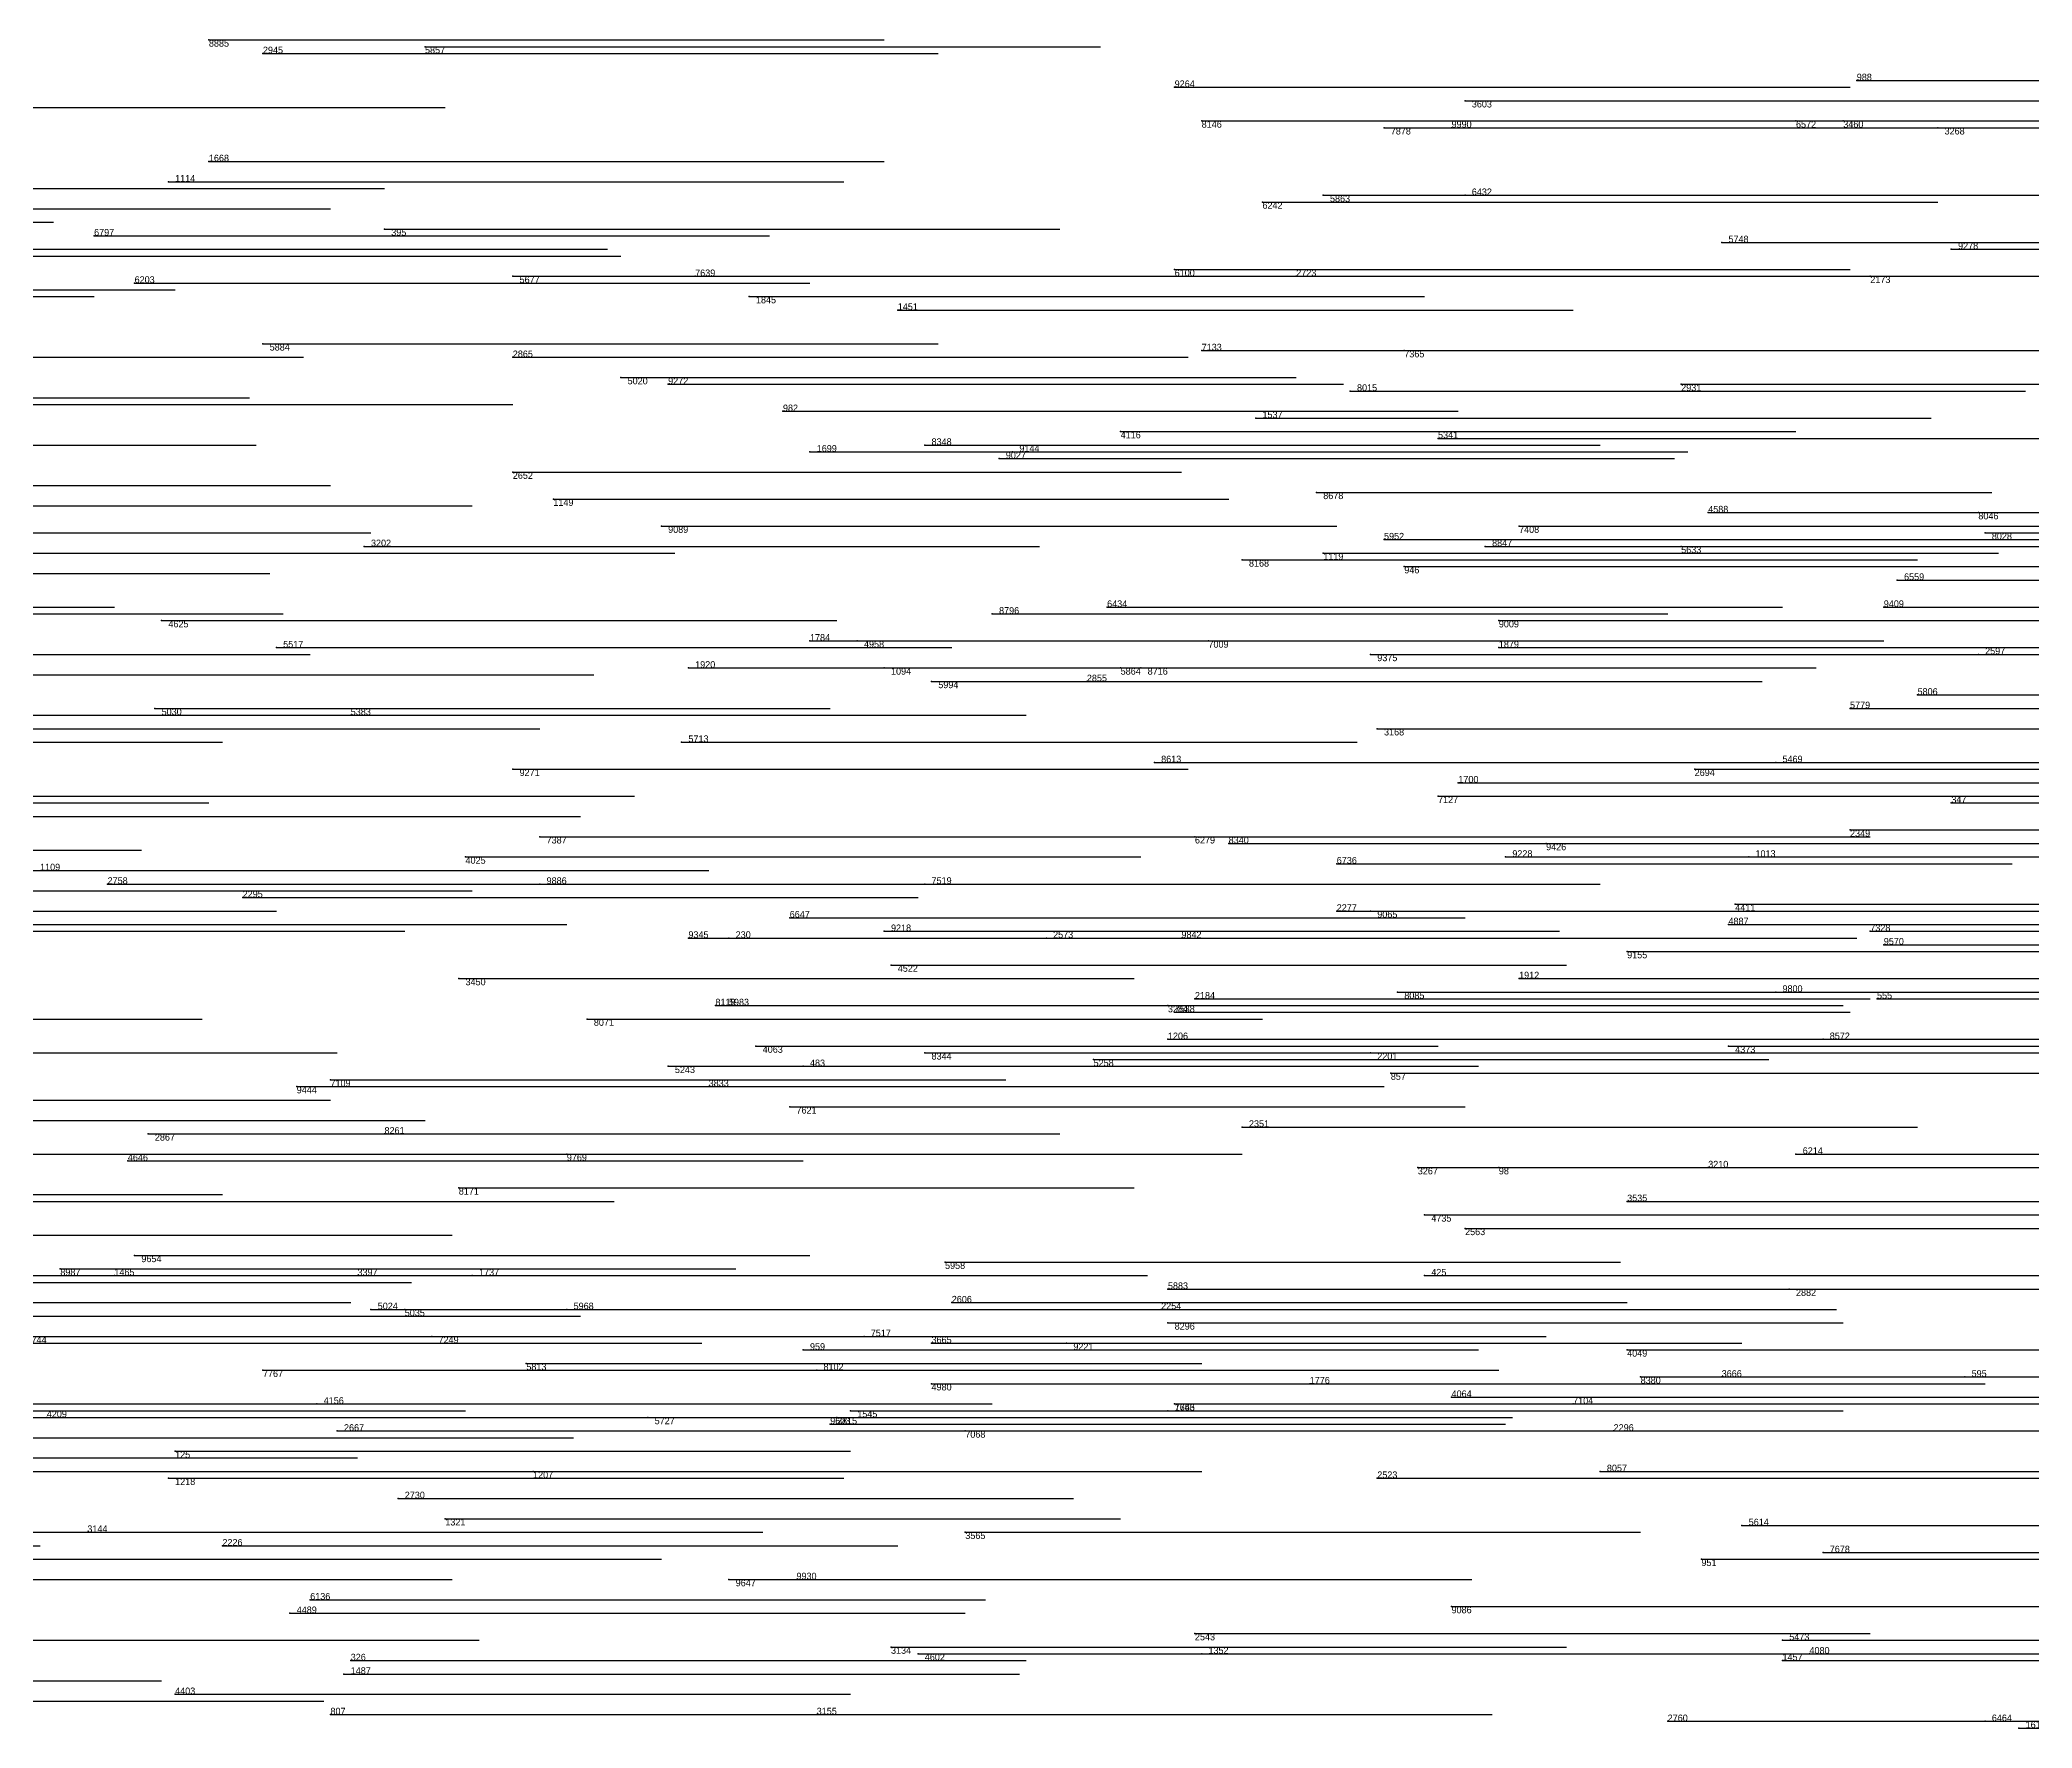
# Model space of a CAD drawing. Extents: x 0 to 1.1, y 0 to 1.
# Drawn here: x 0.371 to 0.666, y 0.5 to 0.75 of the extents above; entities that cross this region are included whole.
import ezdxf

# ---------------------------------------------------------------- set-up
doc = ezdxf.new("R2010")
doc.units = 0
for name, color, linetype in [('Normals', 1, 'CONTINUOUS'), ('Source_points', 5, 'CONTINUOUS'), ('Text', 3, 'CONTINUOUS')]:
    doc.layers.add(name, color=color, linetype=linetype)

msp = doc.modelspace()

# ---------------------------------------------------------------- linework, layer by layer
at = {"layer": 'Normals', "color": 1}
for p, q in [((0.396, 0.75, 1), (0.496, 0.75, 1)), ((0.404, 0.748), (0.504, 0.748)), ((0.428, 0.749, 1), (0.528, 0.749, 1)), ((0.64, 0.744, 1), (0.74, 0.744, 1)), ((0.539, 0.743, 1), (0.639, 0.743, 1)), ((0.582, 0.741), (0.682, 0.741)), ((0.331, 0.74), (0.431, 0.74)), ((0.543, 0.738, 1), (0.643, 0.738, 1)), ((0.631, 0.738, 1), (0.731, 0.738, 1)), ((0.638, 0.738), (0.738, 0.738)), ((0.57, 0.737, 1), (0.67, 0.737, 1)), ((0.58, 0.737, 1), (0.68, 0.737, 1)), ((0.652, 0.737), (0.752, 0.737)), ((0.396, 0.732), (0.496, 0.732)), ((0.39, 0.729), (0.49, 0.729)), ((0.322, 0.728, 1), (0.422, 0.728, 1)), ((0.552, 0.726), (0.652, 0.726)), ((0.561, 0.727), (0.661, 0.727)), ((0.582, 0.727, 1), (0.682, 0.727, 1)), ((0.273, 0.723), (0.373, 0.723)), ((0.314, 0.725), (0.414, 0.725)), ((0.379, 0.721, 1), (0.479, 0.721, 1)), ((0.422, 0.722), (0.522, 0.722)), ((0.62, 0.72), (0.72, 0.72)), ((0.348, 0.718, 1), (0.448, 0.718, 1)), ((0.35, 0.718, 1), (0.45, 0.718, 1)), ((0.355, 0.719, 1), (0.455, 0.719, 1)), ((0.357, 0.718, 1), (0.457, 0.718, 1)), ((0.654, 0.719, 1), (0.754, 0.719, 1)), ((0.385, 0.714), (0.485, 0.714)), ((0.441, 0.715, 1), (0.541, 0.715, 1)), ((0.468, 0.715, 1), (0.568, 0.715, 1)), ((0.539, 0.716, 1), (0.639, 0.716, 1)), ((0.557, 0.715), (0.657, 0.715)), ((0.642, 0.715, 1), (0.742, 0.715, 1)), ((0.279, 0.712, 1), (0.379, 0.712, 1)), ((0.291, 0.713, 1), (0.391, 0.713, 1)), ((0.476, 0.712), (0.576, 0.712)), ((0.498, 0.71, 1), (0.598, 0.71, 1)), ((0.31, 0.703), (0.41, 0.703)), ((0.404, 0.705, 1), (0.504, 0.705, 1)), ((0.441, 0.703), (0.541, 0.703)), ((0.543, 0.704), (0.643, 0.704)), ((0.573, 0.704, 1), (0.673, 0.704, 1)), ((0.457, 0.7, 1), (0.557, 0.7, 1)), ((0.302, 0.697), (0.402, 0.697)), ((0.464, 0.699, 1), (0.564, 0.699, 1)), ((0.565, 0.698, 1), (0.665, 0.698, 1)), ((0.614, 0.699), (0.714, 0.699)), ((0.341, 0.696), (0.441, 0.696)), ((0.481, 0.695), (0.581, 0.695)), ((0.551, 0.694), (0.651, 0.694)), ((0.531, 0.692), (0.631, 0.692)), ((0.578, 0.691), (0.678, 0.691)), ((0.303, 0.69, 1), (0.403, 0.69, 1)), ((0.485, 0.689), (0.585, 0.689)), ((0.502, 0.69), (0.602, 0.69)), ((0.513, 0.688, 1), (0.613, 0.688, 1)), ((0.515, 0.689), (0.615, 0.689)), ((0.441, 0.686, 1), (0.54, 0.686, 1)), ((0.314, 0.684, 1), (0.414, 0.684, 1)), ((0.447, 0.682), (0.547, 0.682)), ((0.56, 0.683, 1), (0.66, 0.683, 1)), ((0.335, 0.681, 1), (0.435, 0.681, 1)), ((0.618, 0.68, 1), (0.718, 0.68, 1)), ((0.658, 0.68), (0.758, 0.68)), ((0.32, 0.677, 1), (0.42, 0.677, 1)), ((0.463, 0.678), (0.563, 0.678)), ((0.57, 0.676, 1), (0.67, 0.676, 1)), ((0.59, 0.678, 1), (0.69, 0.678, 1)), ((0.659, 0.677, 1), (0.759, 0.677, 1)), ((0.364, 0.674), (0.465, 0.674)), ((0.419, 0.675), (0.519, 0.675)), ((0.549, 0.673, 1), (0.649, 0.673, 1)), ((0.561, 0.674), (0.661, 0.674)), ((0.585, 0.675, 1), (0.685, 0.675, 1)), ((0.614, 0.675), (0.714, 0.675)), ((0.305, 0.671, 1), (0.405, 0.671, 1)), ((0.573, 0.672, 1), (0.673, 0.672, 1)), ((0.646, 0.67, 1), (0.746, 0.67, 1)), ((0.278, 0.665), (0.378, 0.665)), ((0.282, 0.666, 1), (0.382, 0.666, 1)), ((0.307, 0.665, 1), (0.407, 0.665, 1)), ((0.389, 0.664, 1), (0.489, 0.664, 1)), ((0.512, 0.665, 1), (0.612, 0.665, 1)), ((0.529, 0.666, 1), (0.629, 0.666, 1)), ((0.587, 0.664), (0.687, 0.664)), ((0.644, 0.666), (0.744, 0.666)), ((0.485, 0.661, 1), (0.585, 0.661, 1)), ((0.492, 0.661), (0.592, 0.661)), ((0.544, 0.661), (0.644, 0.661)), ((0.311, 0.659, 1), (0.411, 0.659, 1)), ((0.406, 0.66, 1), (0.506, 0.66, 1)), ((0.568, 0.659), (0.668, 0.659)), ((0.587, 0.66), (0.686, 0.66)), ((0.658, 0.659), (0.758, 0.659)), ((0.353, 0.656, 1), (0.453, 0.656, 1)), ((0.467, 0.657, 1), (0.567, 0.657, 1)), ((0.496, 0.657, 1), (0.597, 0.657, 1)), ((0.503, 0.655, 1), (0.603, 0.655, 1)), ((0.526, 0.655, 1), (0.626, 0.655, 1)), ((0.531, 0.657), (0.631, 0.657)), ((0.534, 0.657, 1), (0.634, 0.657, 1)), ((0.649, 0.653), (0.749, 0.653)), ((0.321, 0.65, 1), (0.421, 0.65, 1)), ((0.388, 0.651), (0.488, 0.651)), ((0.417, 0.65), (0.517, 0.65)), ((0.639, 0.651, 1), (0.739, 0.651, 1)), ((0.345, 0.648), (0.445, 0.648)), ((0.569, 0.648, 1), (0.669, 0.648, 1)), ((0.298, 0.646, 1), (0.398, 0.646, 1)), ((0.466, 0.646), (0.566, 0.646)), ((0.441, 0.642, 1), (0.541, 0.642, 1)), ((0.536, 0.643, 1), (0.636, 0.643, 1)), ((0.616, 0.642, 1), (0.716, 0.642, 1)), ((0.628, 0.643, 1), (0.728, 0.643, 1)), ((0.359, 0.638), (0.459, 0.638)), ((0.578, 0.638, 1), (0.678, 0.638, 1)), ((0.581, 0.64, 1), (0.681, 0.64, 1)), ((0.296, 0.637, 1), (0.396, 0.637, 1)), ((0.351, 0.635), (0.451, 0.635)), ((0.654, 0.637), (0.754, 0.637)), ((0.445, 0.632, 1), (0.545, 0.632, 1)), ((0.542, 0.632, 1), (0.642, 0.632, 1)), ((0.639, 0.633), (0.739, 0.633)), ((0.286, 0.63, 1), (0.386, 0.63, 1)), ((0.434, 0.629, 1), (0.534, 0.629, 1)), ((0.547, 0.631), (0.647, 0.631)), ((0.588, 0.629, 1), (0.688, 0.629, 1)), ((0.594, 0.631, 1), (0.694, 0.631, 1)), ((0.624, 0.629), (0.724, 0.629)), ((0.37, 0.627), (0.47, 0.627)), ((0.563, 0.628, 1), (0.663, 0.628, 1)), ((0.335, 0.624), (0.435, 0.624)), ((0.381, 0.625), (0.481, 0.625)), ((0.401, 0.623), (0.501, 0.623)), ((0.445, 0.625), (0.545, 0.625)), ((0.502, 0.625, 1), (0.602, 0.625, 1)), ((0.306, 0.621), (0.406, 0.621)), ((0.482, 0.62), (0.582, 0.62)), ((0.563, 0.621, 1), (0.663, 0.621, 1)), ((0.568, 0.621), (0.668, 0.621)), ((0.622, 0.622, 1), (0.722, 0.622, 1)), ((0.325, 0.618), (0.425, 0.618)), ((0.349, 0.619, 1), (0.449, 0.619, 1)), ((0.467, 0.617), (0.567, 0.617)), ((0.473, 0.617), (0.574, 0.617)), ((0.496, 0.618, 1), (0.596, 0.618, 1)), ((0.52, 0.617, 1), (0.62, 0.617, 1)), ((0.54, 0.617, 1), (0.64, 0.617, 1)), ((0.621, 0.619, 1), (0.721, 0.619, 1)), ((0.642, 0.618), (0.742, 0.618)), ((0.606, 0.615, 1), (0.706, 0.615, 1)), ((0.644, 0.616, 1), (0.744, 0.616, 1)), ((0.433, 0.611, 1), (0.533, 0.611, 1)), ((0.497, 0.613), (0.597, 0.613)), ((0.59, 0.611), (0.69, 0.611)), ((0.542, 0.608, 1), (0.642, 0.608, 1)), ((0.572, 0.609, 1), (0.672, 0.609, 1)), ((0.628, 0.609, 1), (0.728, 0.609, 1)), ((0.643, 0.608), (0.743, 0.608)), ((0.295, 0.605, 1), (0.395, 0.605, 1)), ((0.452, 0.605), (0.552, 0.605)), ((0.471, 0.607, 1), (0.571, 0.607, 1)), ((0.472, 0.607), (0.572, 0.607)), ((0.538, 0.607), (0.638, 0.607)), ((0.539, 0.606, 1), (0.639, 0.606, 1)), ((0.538, 0.602, 1), (0.638, 0.602, 1)), ((0.635, 0.602), (0.735, 0.602)), ((0.305, 0.6), (0.405, 0.6)), ((0.315, 0.6), (0.415, 0.6)), ((0.477, 0.601, 1), (0.578, 0.601, 1)), ((0.502, 0.6), (0.602, 0.6)), ((0.527, 0.599), (0.627, 0.599)), ((0.568, 0.6), (0.668, 0.6)), ((0.621, 0.601), (0.721, 0.601)), ((0.414, 0.596, 1), (0.514, 0.596, 1)), ((0.464, 0.598, 1), (0.564, 0.598, 1)), ((0.484, 0.598), (0.584, 0.598)), ((0.571, 0.597, 1), (0.67, 0.597, 1)), ((0.314, 0.593, 1), (0.414, 0.593, 1)), ((0.409, 0.595), (0.509, 0.595)), ((0.47, 0.595, 1), (0.57, 0.595, 1)), ((0.482, 0.592, 1), (0.582, 0.592, 1)), ((0.328, 0.59), (0.428, 0.59)), ((0.387, 0.588), (0.487, 0.588)), ((0.422, 0.588, 1), (0.522, 0.588, 1)), ((0.549, 0.589, 1), (0.649, 0.589, 1)), ((0.368, 0.585, 1), (0.468, 0.585, 1)), ((0.449, 0.585), (0.549, 0.585)), ((0.631, 0.585), (0.731, 0.585)), ((0.384, 0.584, 1), (0.484, 0.584, 1)), ((0.575, 0.583), (0.675, 0.583)), ((0.587, 0.583, 1), (0.687, 0.583, 1)), ((0.618, 0.583), (0.718, 0.583)), ((0.298, 0.579, 1), (0.398, 0.579, 1)), ((0.433, 0.58), (0.533, 0.58)), ((0.281, 0.578, 1), (0.381, 0.578, 1)), ((0.356, 0.578), (0.456, 0.578)), ((0.576, 0.576, 1), (0.676, 0.576, 1)), ((0.606, 0.578), (0.706, 0.578)), ((0.332, 0.573, 1), (0.432, 0.573, 1)), ((0.582, 0.574), (0.682, 0.574)), ((0.385, 0.57), (0.485, 0.57)), ((0.291, 0.567), (0.391, 0.567)), ((0.374, 0.568), (0.474, 0.568)), ((0.382, 0.567, 1), (0.482, 0.567, 1)), ((0.418, 0.567), (0.518, 0.567)), ((0.435, 0.567, 1), (0.535, 0.567, 1)), ((0.505, 0.569), (0.605, 0.569)), ((0.576, 0.567, 1), (0.676, 0.567, 1)), ((0.326, 0.566), (0.426, 0.566)), ((0.538, 0.565), (0.638, 0.565)), ((0.63, 0.565), (0.73, 0.565)), ((0.317, 0.563, 1), (0.417, 0.563, 1)), ((0.351, 0.561, 1), (0.451, 0.561, 1)), ((0.42, 0.562), (0.52, 0.562)), ((0.425, 0.562, 1), (0.525, 0.562, 1)), ((0.449, 0.562, 1), (0.549, 0.562, 1)), ((0.506, 0.563), (0.606, 0.563)), ((0.537, 0.562), (0.637, 0.562)), ((0.356, 0.558), (0.456, 0.558)), ((0.429, 0.558, 1), (0.529, 0.558, 1)), ((0.493, 0.558), (0.594, 0.558)), ((0.538, 0.56), (0.638, 0.56)), ((0.369, 0.557), (0.469, 0.557)), ((0.484, 0.556, 1), (0.584, 0.556, 1)), ((0.503, 0.557), (0.603, 0.557)), ((0.523, 0.557, 1), (0.623, 0.557, 1)), ((0.606, 0.556, 1), (0.706, 0.556, 1)), ((0.404, 0.553, 1), (0.504, 0.553, 1)), ((0.443, 0.554, 1), (0.543, 0.554, 1)), ((0.486, 0.553, 1), (0.587, 0.553, 1)), ((0.608, 0.552, 1), (0.708, 0.552, 1)), ((0.62, 0.552), (0.72, 0.552)), ((0.656, 0.552, 1), (0.756, 0.552, 1)), ((0.503, 0.551, 1), (0.603, 0.551, 1)), ((0.559, 0.551), (0.659, 0.551)), ((0.58, 0.549, 1), (0.68, 0.549, 1)), ((0.271, 0.546, 1), (0.371, 0.546, 1)), ((0.312, 0.546, 1), (0.412, 0.546, 1)), ((0.333, 0.547), (0.432, 0.547)), ((0.334, 0.547), (0.434, 0.547)), ((0.352, 0.548, 1), (0.452, 0.548, 1)), ((0.372, 0.546), (0.472, 0.546)), ((0.412, 0.548, 1), (0.512, 0.548, 1)), ((0.461, 0.546, 1), (0.561, 0.546, 1)), ((0.489, 0.546, 1), (0.589, 0.546, 1)), ((0.491, 0.547), (0.591, 0.547)), ((0.538, 0.547, 1), (0.638, 0.547, 1)), ((0.539, 0.548), (0.639, 0.548)), ((0.598, 0.548, 1), (0.698, 0.548, 1)), ((0.35, 0.543), (0.45, 0.543)), ((0.415, 0.544, 1), (0.515, 0.544, 1)), ((0.488, 0.545, 1), (0.588, 0.545, 1)), ((0.508, 0.544, 1), (0.608, 0.544, 1)), ((0.604, 0.544), (0.704, 0.544)), ((0.318, 0.54, 1), (0.418, 0.54, 1)), ((0.391, 0.541), (0.491, 0.541)), ((0.345, 0.538), (0.446, 0.538)), ((0.367, 0.538), (0.467, 0.538)), ((0.39, 0.537), (0.49, 0.537)), ((0.444, 0.538, 1), (0.543, 0.538, 1)), ((0.569, 0.537, 1), (0.669, 0.537, 1)), ((0.602, 0.538), (0.702, 0.538)), ((0.424, 0.534, 1), (0.524, 0.534, 1)), ((0.431, 0.531, 1), (0.531, 0.531, 1)), ((0.359, 0.529, 1), (0.459, 0.529, 1)), ((0.378, 0.529), (0.478, 0.529)), ((0.508, 0.529), (0.608, 0.529)), ((0.623, 0.53), (0.723, 0.53)), ((0.271, 0.527), (0.371, 0.527)), ((0.398, 0.527, 1), (0.498, 0.527, 1)), ((0.635, 0.526, 1), (0.735, 0.526, 1)), ((0.363, 0.525), (0.463, 0.525)), ((0.617, 0.525), (0.717, 0.525)), ((0.332, 0.522, 1), (0.432, 0.522, 1)), ((0.473, 0.522), (0.573, 0.522)), ((0.483, 0.522), (0.583, 0.522)), ((0.408, 0.517, 1), (0.508, 0.517, 1)), ((0.411, 0.519), (0.511, 0.519)), ((0.58, 0.518), (0.68, 0.518)), ((0.542, 0.514), (0.642, 0.514)), ((0.336, 0.513), (0.436, 0.513)), ((0.497, 0.512, 1), (0.597, 0.512, 1)), ((0.501, 0.511, 1), (0.601, 0.511, 1)), ((0.543, 0.511), (0.643, 0.511)), ((0.629, 0.513, 1), (0.729, 0.513, 1)), ((0.633, 0.511, 1), (0.733, 0.511, 1)), ((0.416, 0.508, 1), (0.516, 0.508, 1)), ((0.417, 0.51, 1), (0.517, 0.51, 1)), ((0.629, 0.51, 1), (0.729, 0.51, 1)), ((0.289, 0.507, 1), (0.389, 0.507, 1)), ((0.391, 0.505), (0.491, 0.505)), ((0.313, 0.504), (0.413, 0.504)), ((0.414, 0.502), (0.514, 0.502)), ((0.486, 0.502), (0.586, 0.502)), ((0.612, 0.501, 1), (0.712, 0.501, 1)), ((0.659, 0.501), (0.759, 0.501)), ((0.664, 0.5), (0.764, 0.5))]:
    msp.add_line(p, q, dxfattribs=at)
at = {"layer": 'Source_points', "color": 5}
for p in [(0.396, 0.75, 1), (0.404, 0.748), (0.428, 0.749, 1), (0.64, 0.744, 1), (0.539, 0.743, 1), (0.582, 0.741), (0.543, 0.738, 1), (0.631, 0.738, 1), (0.638, 0.738), (0.57, 0.737, 1), (0.58, 0.737, 1), (0.652, 0.737), (0.396, 0.732), (0.39, 0.729), (0.552, 0.726), (0.561, 0.727), (0.582, 0.727, 1), (0.379, 0.721, 1), (0.422, 0.722), (0.62, 0.72), (0.654, 0.719, 1), (0.385, 0.714), (0.441, 0.715, 1), (0.468, 0.715, 1), (0.539, 0.716, 1), (0.557, 0.715), (0.642, 0.715, 1), (0.476, 0.712), (0.498, 0.71, 1), (0.404, 0.705, 1), (0.441, 0.703), (0.543, 0.704), (0.573, 0.704, 1), (0.457, 0.7, 1), (0.464, 0.699, 1), (0.565, 0.698, 1), (0.614, 0.699), (0.481, 0.695), (0.551, 0.694), (0.531, 0.692), (0.578, 0.691), (0.485, 0.689), (0.502, 0.69), (0.513, 0.688, 1), (0.515, 0.689), (0.441, 0.686, 1), (0.447, 0.682), (0.56, 0.683, 1), (0.618, 0.68, 1), (0.658, 0.68), (0.463, 0.678), (0.57, 0.676, 1), (0.59, 0.678, 1), (0.659, 0.677, 1), (0.419, 0.675), (0.549, 0.673, 1), (0.561, 0.674), (0.585, 0.675, 1), (0.614, 0.675), (0.573, 0.672, 1), (0.646, 0.67, 1), (0.389, 0.664, 1), (0.512, 0.665, 1), (0.529, 0.666, 1), (0.587, 0.664), (0.644, 0.666), (0.485, 0.661, 1), (0.492, 0.661), (0.544, 0.661), (0.406, 0.66, 1), (0.568, 0.659), (0.587, 0.66), (0.658, 0.659), (0.467, 0.657, 1), (0.496, 0.657, 1), (0.503, 0.655, 1), (0.526, 0.655, 1), (0.531, 0.657), (0.534, 0.657, 1), (0.649, 0.653), (0.388, 0.651), (0.417, 0.65), (0.639, 0.651, 1), (0.569, 0.648, 1), (0.466, 0.646), (0.441, 0.642, 1), (0.536, 0.643, 1), (0.616, 0.642, 1), (0.628, 0.643, 1), (0.578, 0.638, 1), (0.581, 0.64, 1), (0.654, 0.637), (0.445, 0.632, 1), (0.542, 0.632, 1), (0.639, 0.633), (0.434, 0.629, 1), (0.547, 0.631), (0.588, 0.629, 1), (0.594, 0.631, 1), (0.624, 0.629), (0.563, 0.628, 1), (0.381, 0.625), (0.401, 0.623), (0.445, 0.625), (0.502, 0.625, 1), (0.482, 0.62), (0.563, 0.621, 1), (0.568, 0.621), (0.622, 0.622, 1), (0.467, 0.617), (0.473, 0.617), (0.496, 0.618, 1), (0.52, 0.617, 1), (0.54, 0.617, 1), (0.621, 0.619, 1), (0.642, 0.618), (0.606, 0.615, 1), (0.644, 0.616, 1), (0.433, 0.611, 1), (0.497, 0.613), (0.59, 0.611), (0.542, 0.608, 1), (0.572, 0.609, 1), (0.628, 0.609, 1), (0.643, 0.608), (0.452, 0.605), (0.471, 0.607, 1), (0.472, 0.607), (0.538, 0.607), (0.539, 0.606, 1), (0.538, 0.602, 1), (0.635, 0.602), (0.477, 0.601, 1), (0.502, 0.6), (0.527, 0.599), (0.568, 0.6), (0.621, 0.601), (0.414, 0.596, 1), (0.464, 0.598, 1), (0.484, 0.598), (0.571, 0.597, 1), (0.409, 0.595), (0.47, 0.595, 1), (0.482, 0.592, 1), (0.387, 0.588), (0.422, 0.588, 1), (0.549, 0.589, 1), (0.449, 0.585), (0.631, 0.585), (0.384, 0.584, 1), (0.575, 0.583), (0.587, 0.583, 1), (0.618, 0.583), (0.433, 0.58), (0.576, 0.576, 1), (0.606, 0.578), (0.582, 0.574), (0.385, 0.57), (0.374, 0.568), (0.382, 0.567, 1), (0.418, 0.567), (0.435, 0.567, 1), (0.505, 0.569), (0.576, 0.567, 1), (0.538, 0.565), (0.63, 0.565), (0.42, 0.562), (0.425, 0.562, 1), (0.449, 0.562, 1), (0.506, 0.563), (0.537, 0.562), (0.429, 0.558, 1), (0.493, 0.558), (0.538, 0.56), (0.484, 0.556, 1), (0.503, 0.557), (0.523, 0.557, 1), (0.606, 0.556, 1), (0.404, 0.553, 1), (0.443, 0.554, 1), (0.486, 0.553, 1), (0.608, 0.552, 1), (0.62, 0.552), (0.656, 0.552, 1), (0.503, 0.551, 1), (0.559, 0.551), (0.58, 0.549, 1), (0.372, 0.546), (0.412, 0.548, 1), (0.461, 0.546, 1), (0.489, 0.546, 1), (0.491, 0.547), (0.538, 0.547, 1), (0.539, 0.548), (0.598, 0.548, 1), (0.415, 0.544, 1), (0.488, 0.545, 1), (0.508, 0.544, 1), (0.604, 0.544), (0.391, 0.541), (0.39, 0.537), (0.444, 0.538, 1), (0.569, 0.537, 1), (0.602, 0.538), (0.424, 0.534, 1), (0.431, 0.531, 1), (0.378, 0.529), (0.508, 0.529), (0.623, 0.53), (0.398, 0.527, 1), (0.635, 0.526, 1), (0.617, 0.525), (0.473, 0.522), (0.483, 0.522), (0.408, 0.517, 1), (0.411, 0.519), (0.58, 0.518), (0.542, 0.514), (0.497, 0.512, 1), (0.501, 0.511, 1), (0.543, 0.511), (0.629, 0.513, 1), (0.633, 0.511, 1), (0.416, 0.508, 1), (0.417, 0.51, 1), (0.629, 0.51, 1), (0.391, 0.505), (0.414, 0.502), (0.486, 0.502), (0.612, 0.501, 1), (0.659, 0.501), (0.664, 0.5)]:
    msp.add_point(p, dxfattribs=at)

# ---------------------------------------------------------------- texts
at = {"layer": 'Text', "color": 3}
for s, p in [('8885', (0.396, 0.749, 1)), ('2945', (0.404, 0.748)), ('5857', (0.428, 0.748, 1)), ('9264', (0.539, 0.743, 1)), ('988', (0.64, 0.744, 1)), ('3603', (0.583, 0.74)), ('8146', (0.543, 0.737, 1)), ('9990', (0.58, 0.737, 1)), ('6572', (0.631, 0.737, 1)), ('3460', (0.638, 0.737)), ('7878', (0.571, 0.736, 1)), ('3268', (0.653, 0.736)), ('1668', (0.396, 0.732)), ('1114', (0.391, 0.729)), ('6242', (0.552, 0.725)), ('5863', (0.562, 0.726)), ('6432', (0.583, 0.727, 1)), ('6797', (0.379, 0.721, 1)), ('395', (0.423, 0.721)), ('5748', (0.621, 0.72)), ('9278', (0.655, 0.719, 1)), ('6203', (0.385, 0.714)), ('5677', (0.442, 0.714, 1)), ('7639', (0.468, 0.715, 1)), ('6100', (0.539, 0.715, 1)), ('2723', (0.557, 0.715)), ('2173', (0.642, 0.714, 1)), ('1845', (0.477, 0.711)), ('1451', (0.498, 0.71, 1)), ('5884', (0.405, 0.704, 1)), ('2865', (0.441, 0.703)), ('7133', (0.543, 0.704)), ('7365', (0.573, 0.703, 1)), ('5020', (0.458, 0.699, 1)), ('9272', (0.464, 0.699, 1)), ('8015', (0.566, 0.698, 1)), ('2931', (0.614, 0.698)), ('982', (0.481, 0.695)), ('1537', (0.552, 0.694)), ('8348', (0.503, 0.69)), ('4116', (0.531, 0.691)), ('5341', (0.578, 0.691)), ('1699', (0.486, 0.689)), ('9027', (0.514, 0.688, 1)), ('9144', (0.516, 0.689)), ('2652', (0.441, 0.685, 1)), ('1149', (0.447, 0.681)), ('8678', (0.561, 0.682, 1)), ('4588', (0.618, 0.68, 1)), ('8046', (0.658, 0.679)), ('3202', (0.42, 0.675)), ('9089', (0.464, 0.677)), ('5952', (0.57, 0.676, 1)), ('8847', (0.586, 0.675, 1)), ('7408', (0.59, 0.677, 1)), ('8028', (0.66, 0.676, 1)), ('8168', (0.55, 0.672, 1)), ('1119', (0.561, 0.673)), ('5633', (0.614, 0.674)), ('946', (0.573, 0.671, 1)), ('6559', (0.647, 0.67, 1)), ('6434', (0.529, 0.666, 1)), ('9409', (0.644, 0.666)), ('4625', (0.39, 0.663, 1)), ('8796', (0.513, 0.665, 1)), ('9009', (0.587, 0.663)), ('5517', (0.407, 0.66, 1)), ('1784', (0.485, 0.661, 1)), ('4958', (0.493, 0.66)), ('7009', (0.544, 0.66)), ('1879', (0.587, 0.66)), ('1920', (0.468, 0.657, 1)), ('9375', (0.569, 0.658)), ('2597', (0.659, 0.659)), ('1094', (0.497, 0.656, 1)), ('5994', (0.504, 0.654, 1)), ('2855', (0.526, 0.655, 1)), ('5864', (0.531, 0.656)), ('8716', (0.535, 0.656, 1)), ('5779', (0.639, 0.651, 1)), ('5806', (0.649, 0.653)), ('5030', (0.389, 0.65)), ('5383', (0.417, 0.65)), ('5713', (0.467, 0.646)), ('3168', (0.57, 0.647, 1)), ('8613', (0.537, 0.643, 1)), ('5469', (0.629, 0.643, 1)), ('9271', (0.442, 0.641, 1)), ('1700', (0.581, 0.64, 1)), ('2694', (0.616, 0.641, 1)), ('7127', (0.578, 0.637, 1)), ('347', (0.654, 0.637)), ('7387', (0.446, 0.631, 1)), ('6279', (0.542, 0.631, 1)), ('8340', (0.547, 0.631)), ('2349', (0.639, 0.632)), ('4025', (0.434, 0.628, 1)), ('6736', (0.563, 0.628, 1)), ('9228', (0.589, 0.629, 1)), ('9426', (0.594, 0.63, 1)), ('1013', (0.625, 0.629)), ('1109', (0.371, 0.627)), ('2758', (0.381, 0.625)), ('9886', (0.446, 0.625)), ('7519', (0.503, 0.625, 1)), ('2295', (0.401, 0.623)), ('6647', (0.482, 0.62)), ('2277', (0.563, 0.621, 1)), ('9065', (0.569, 0.62)), ('4887', (0.621, 0.619, 1)), ('4411', (0.622, 0.621, 1)), ('9345', (0.467, 0.617)), ('230', (0.474, 0.617)), ('9218', (0.497, 0.618, 1)), ('2573', (0.521, 0.617, 1)), ('9842', (0.54, 0.617, 1)), ('7328', (0.642, 0.618)), ('9570', (0.644, 0.616, 1)), ('9155', (0.606, 0.614, 1)), ('3450', (0.434, 0.61, 1)), ('4522', (0.498, 0.612)), ('1912', (0.59, 0.611)), ('8118', (0.471, 0.607, 1)), ('5983', (0.473, 0.607)), ('2184', (0.542, 0.608, 1)), ('8085', (0.573, 0.608, 1)), ('9800', (0.629, 0.609, 1)), ('555', (0.643, 0.608)), ('8071', (0.453, 0.604)), ('3284', (0.538, 0.606)), ('7538', (0.539, 0.606, 1)), ('1206', (0.538, 0.602, 1)), ('8572', (0.636, 0.602)), ('4063', (0.478, 0.6, 1)), ('483', (0.485, 0.598)), ('8344', (0.503, 0.599)), ('5258', (0.527, 0.598)), ('2201', (0.569, 0.599)), ('4373', (0.622, 0.6)), ('7109', (0.414, 0.595, 1)), ('5243', (0.465, 0.597, 1)), ('3833', (0.47, 0.595, 1)), ('857', (0.571, 0.596, 1)), ('9444', (0.409, 0.594)), ('7621', (0.483, 0.591, 1)), ('2351', (0.55, 0.589, 1)), ('2867', (0.388, 0.587)), ('8261', (0.422, 0.588, 1)), ('4646', (0.384, 0.584, 1)), ('9769', (0.449, 0.584)), ('6214', (0.632, 0.585)), ('3267', (0.575, 0.582)), ('98', (0.587, 0.582, 1)), ('3210', (0.618, 0.583)), ('8171', (0.433, 0.579)), ('3535', (0.606, 0.578)), ('4735', (0.577, 0.575, 1)), ('2563', (0.582, 0.573)), ('9654', (0.386, 0.569)), ('8987', (0.374, 0.567)), ('1465', (0.382, 0.567, 1)), ('3397', (0.418, 0.567)), ('1737', (0.436, 0.567, 1)), ('5958', (0.505, 0.568)), ('425', (0.577, 0.567, 1)), ('2606', (0.506, 0.563)), ('5883', (0.538, 0.565)), ('2882', (0.631, 0.564)), ('5024', (0.421, 0.562)), ('5035', (0.425, 0.561, 1)), ('5968', (0.45, 0.562, 1)), ('2254', (0.537, 0.562)), ('4744', (0.369, 0.557)), ('7249', (0.43, 0.557, 1)), ('7517', (0.494, 0.558)), ('3665', (0.503, 0.557)), ('8296', (0.539, 0.559)), ('959', (0.485, 0.556, 1)), ('9221', (0.524, 0.556, 1)), ('4049', (0.606, 0.555, 1)), ('7767', (0.404, 0.552, 1)), ('5813', (0.443, 0.553, 1)), ('8102', (0.487, 0.553, 1)), ('1776', (0.559, 0.551)), ('8380', (0.608, 0.551, 1)), ('3666', (0.62, 0.552)), ('595', (0.657, 0.552, 1)), ('4156', (0.413, 0.548, 1)), ('4980', (0.503, 0.55, 1)), ('4064', (0.58, 0.549, 1)), ('7104', (0.598, 0.548, 1)), ('4209', (0.372, 0.546)), ('5727', (0.462, 0.545, 1)), ('9603', (0.488, 0.545, 1)), ('2815', (0.489, 0.545, 1)), ('1545', (0.492, 0.546)), ('7663', (0.539, 0.547)), ('1746', (0.539, 0.547, 1)), ('2667', (0.416, 0.544, 1)), ('7068', (0.508, 0.543, 1)), ('2296', (0.604, 0.544)), ('125', (0.391, 0.54)), ('1218', (0.391, 0.536)), ('1207', (0.444, 0.537, 1)), ('2523', (0.569, 0.537, 1)), ('8057', (0.603, 0.538)), ('2730', (0.425, 0.534, 1)), ('1321', (0.431, 0.53, 1)), ('5614', (0.624, 0.53)), ('3144', (0.378, 0.529)), ('3565', (0.508, 0.528)), ('2226', (0.398, 0.527, 1)), ('7678', (0.636, 0.526, 1)), ('9930', (0.483, 0.522)), ('951', (0.617, 0.524)), ('6136', (0.411, 0.519)), ('9647', (0.474, 0.521)), ('4489', (0.409, 0.517, 1)), ('9086', (0.58, 0.517)), ('2543', (0.542, 0.513)), ('5473', (0.63, 0.513, 1)), ('326', (0.417, 0.51, 1)), ('3134', (0.497, 0.511, 1)), ('4602', (0.502, 0.51, 1)), ('1352', (0.544, 0.511)), ('1457', (0.629, 0.51, 1)), ('4080', (0.633, 0.511, 1)), ('1487', (0.417, 0.508, 1)), ('4403', (0.391, 0.505)), ('807', (0.414, 0.502)), ('3155', (0.486, 0.502)), ('2760', (0.612, 0.501, 1)), ('6464', (0.66, 0.501)), ('1613', (0.665, 0.5))]:
    msp.add_text(s, height=0.001, dxfattribs=at).set_placement(p)

doc.saveas('drawing.dxf')
